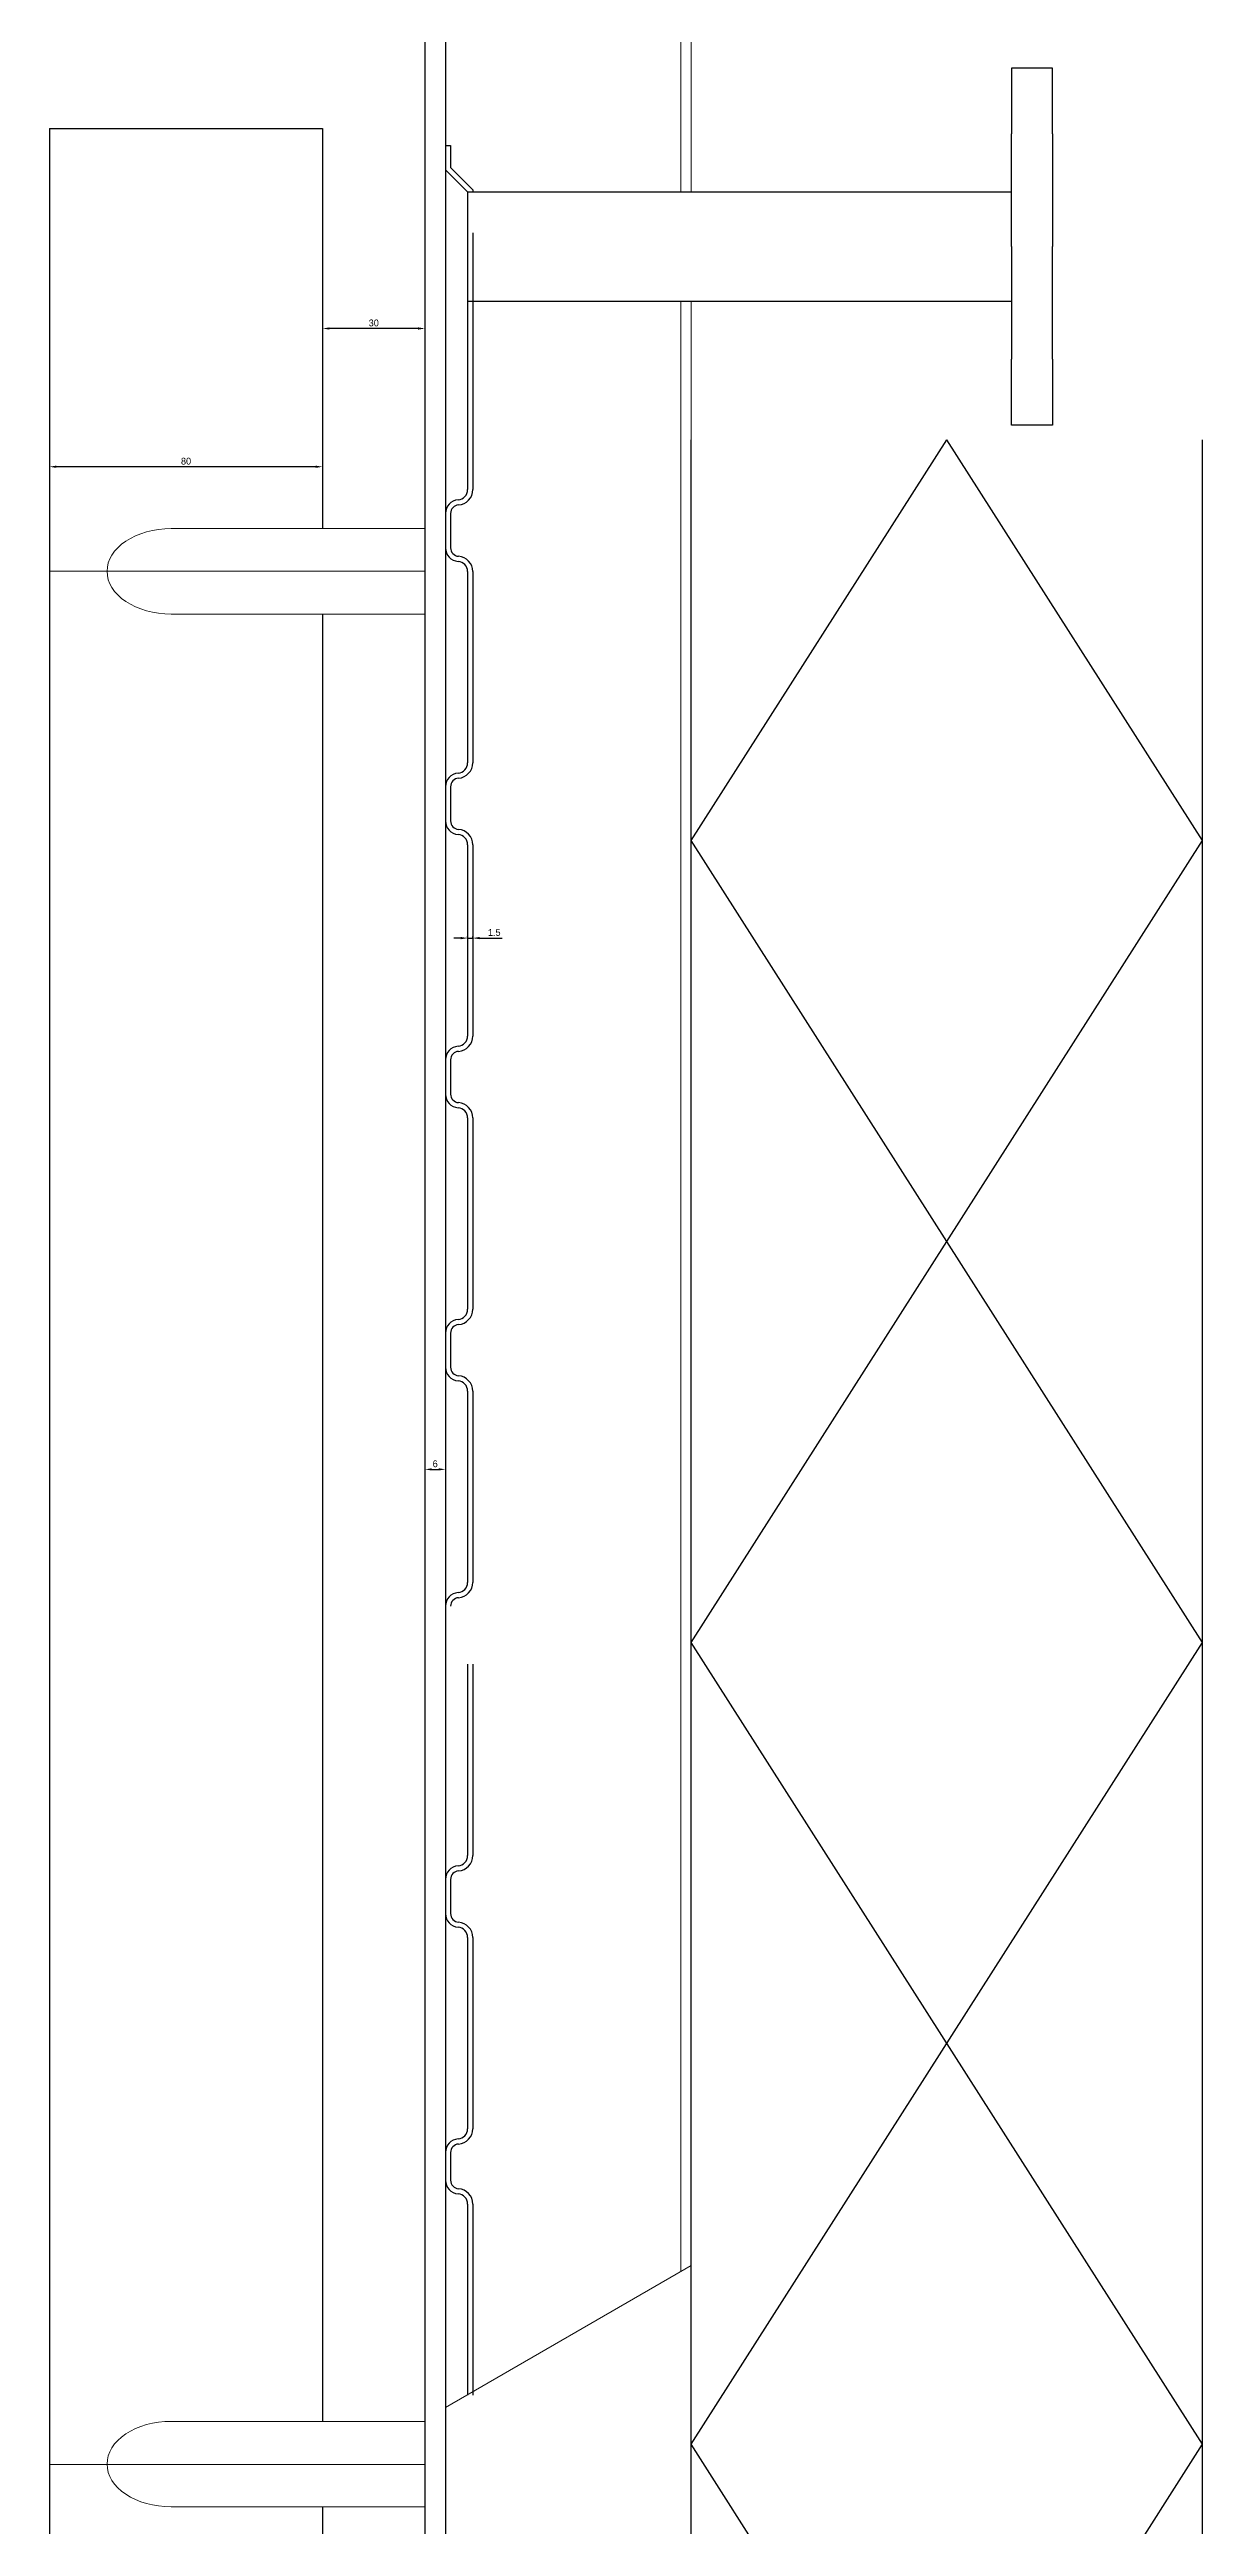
# Model space of a CAD drawing. Extents: x 3128319 to 3130044, y -520700 to -516750.
# Drawn here: x 3129706 to 3130044, y -519504 to -518779 of the extents above; entities that cross this region are included whole.
import ezdxf

# ---------------------------------------------------------------- set-up
doc = ezdxf.new("R2010")
doc.units = 0
doc.header["$LTSCALE"] = 1000
doc.linetypes.add('CENTER2', pattern=[28.575, 19.05, -3.175, 3.175, -3.175])
doc.layers.add('CC', color=7, linetype='Continuous', lineweight=13)
doc.layers.add('ZX', color=6, linetype='CENTER2', lineweight=13)
doc.dimstyles.new('ISO-25', dxfattribs={"dimtxt": 2.5, "dimasz": 2.5, "dimexe": 1.25, "dimexo": 0.625, "dimtad": 1, "dimdsep": 46, "dimtxsty": 'Standard', "dimcen": 2.5, "dimadec": 0, "dimazin": 0, "dimtfac": 1, "dimtmove": 0, "dimatfit": 3, "dimfxl": 1, "dimarcsym": 0})

# ---------------------------------------------------------------- blocks, each defined once
blk = doc.blocks.new('*D4')
at = {"color": 0, "lineweight": -2}
for p, q in [((3129826.33, -519038.76), (3129824.33, -519038.76)), ((3129828.33, -519038.81), (3129828.33, -519038.26)), ((3129828.33, -519038.76), (3129829.83, -519038.76)), ((3129829.83, -519038.81), (3129829.83, -519038.26)), ((3129831.83, -519038.76), (3129838.41, -519038.76))]:
    blk.add_line(p, q, dxfattribs=at)
at = {"color": 0}
for points in [[(3129826.33, -519038.43), (3129826.33, -519039.09), (3129828.33, -519038.76)], [(3129831.83, -519038.43), (3129831.83, -519039.09), (3129829.83, -519038.76)]]:
    blk.add_solid(points, dxfattribs=at)
at = {"layer": 'DEFPOINTS', "color": 0}
for p in [(3129828.33, -519039.43), (3129829.83, -519038.76), (3129829.83, -519039.43)]:
    blk.add_point(p, dxfattribs=at)
at = {"color": 0, "insert": (3129836.12, -519037.13), "char_height": 2, "attachment_point": 5}
blk.add_mtext('1.5', dxfattribs=at)
blk = doc.blocks.new('*D3')
at = {"color": 0, "lineweight": -2}
for p, q in [((3129705.83, -518900.18), (3129705.83, -518901.22)), ((3129783.83, -518900.72), (3129707.83, -518900.72)), ((3129785.83, -518900.18), (3129785.83, -518901.22))]:
    blk.add_line(p, q, dxfattribs=at)
at = {"color": 0}
for points in [[(3129707.83, -518900.39), (3129707.83, -518901.05), (3129705.83, -518900.72)], [(3129783.83, -518900.39), (3129783.83, -518901.05), (3129785.83, -518900.72)]]:
    blk.add_solid(points, dxfattribs=at)
at = {"layer": 'DEFPOINTS', "color": 0}
for p in [(3129705.83, -518899.55), (3129705.83, -518900.72), (3129785.83, -518899.55)]:
    blk.add_point(p, dxfattribs=at)
at = {"color": 0, "insert": (3129745.83, -518899.1), "char_height": 2, "attachment_point": 5}
blk.add_mtext('80', dxfattribs=at)
blk = doc.blocks.new('*D2')
at = {"color": 0, "lineweight": -2}
for p, q in [((3129785.83, -518842.26), (3129785.83, -518860.74)), ((3129815.83, -518842.26), (3129815.83, -518860.74)), ((3129813.83, -518860.24), (3129787.83, -518860.24))]:
    blk.add_line(p, q, dxfattribs=at)
at = {"color": 0}
for points in [[(3129787.83, -518859.91), (3129787.83, -518860.57), (3129785.83, -518860.24)], [(3129813.83, -518859.91), (3129813.83, -518860.57), (3129815.83, -518860.24)]]:
    blk.add_solid(points, dxfattribs=at)
at = {"layer": 'DEFPOINTS', "color": 0}
for p in [(3129785.83, -518841.63), (3129815.83, -518841.63), (3129785.83, -518860.24)]:
    blk.add_point(p, dxfattribs=at)
at = {"color": 0, "insert": (3129800.83, -518858.62), "char_height": 2, "attachment_point": 5}
blk.add_mtext('30', dxfattribs=at)
blk = doc.blocks.new('*D1')
at = {"color": 0, "lineweight": -2}
for p, q in [((3129815.83, -519193.72), (3129815.83, -519193.84)), ((3129817.83, -519194.34), (3129819.83, -519194.34)), ((3129821.83, -519193.72), (3129821.83, -519193.84))]:
    blk.add_line(p, q, dxfattribs=at)
at = {"color": 0}
for points in [[(3129817.83, -519194.01), (3129817.83, -519194.68), (3129815.83, -519194.34)], [(3129819.83, -519194.01), (3129819.83, -519194.68), (3129821.83, -519194.34)]]:
    blk.add_solid(points, dxfattribs=at)
at = {"layer": 'DEFPOINTS', "color": 0}
for p in [(3129815.83, -519194.34), (3129821.83, -519194.34), (3129821.83, -519194.34)]:
    blk.add_point(p, dxfattribs=at)
at = {"color": 0, "insert": (3129818.83, -519192.72), "char_height": 2, "attachment_point": 5}
blk.add_mtext('6', dxfattribs=at)
blk = doc.blocks.new('bbw')
at = {"color": 3, "linetype": 'Continuous'}
for p, q in [((0, -399.06), (0, 422.72)), ((149.79, -399.06), (149.79, 422.72))]:
    blk.add_line(p, q, dxfattribs=at)
at = {"color": 3}
for p, q in [((0, 305.33), (74.89, 422.72)), ((149.79, 305.33), (74.89, 422.72)), ((0, 70.53), (149.79, 305.33)), ((149.79, 70.53), (0, 305.33)), ((0, -164.26), (149.79, 70.53)), ((149.79, -164.26), (0, 70.53)), ((0, -399.06), (149.79, -164.26)), ((149.79, -399.06), (0, -164.26))]:
    blk.add_line(p, q, dxfattribs=at)

msp = doc.modelspace()

# ---------------------------------------------------------------- linework, layer by layer
at = {"ltscale": 10}
for p, q in [((3129815.831, -518746.632), (3129815.831, -519533.364)), ((3129821.831, -518746.632), (3129821.831, -519531.808)), ((3129705.831, -518801.632), (3129705.831, -519724.362)), ((3129705.831, -518801.632), (3129785.831, -518801.632)), ((3129785.831, -518801.632), (3129785.831, -518918.851)), ((3129785.831, -518943.851), (3129785.831, -519473.128)), ((3129785.831, -519498.128), (3129785.831, -519616.632))]:
    msp.add_line(p, q, dxfattribs=at)
at = {"color": 1}
for p, q in [((3129999.628, -518783.998), (3129987.628, -518783.998)), ((3129987.628, -518783.998), (3129987.628, -518803.253)), ((3129999.628, -518803.253), (3129999.628, -518783.998)), ((3129821.831, -518806.632), (3129823.331, -518806.632)), ((3129823.331, -518806.632), (3129823.331, -518813.132)), ((3129987.628, -518836.253), (3129987.628, -518803.253)), ((3129999.628, -518803.253), (3129999.628, -518836.253)), ((3129821.831, -518813.753), (3129828.331, -518820.253)), ((3129823.331, -518813.132), (3129829.831, -518819.632)), ((3129828.331, -518820.253), (3129828.331, -518871.432)), ((3129828.331, -518820.253), (3129934.831, -518820.253)), ((3129829.831, -518819.632), (3129829.831, -518820.253)), ((3129829.831, -518819.632), (3129829.831, -518820.253)), ((3129934.831, -518820.253), (3129987.628, -518820.253)), ((3129829.831, -518832.253), (3129829.831, -518907.432)), ((3129987.628, -518836.253), (3129987.628, -518869.253)), ((3129999.628, -518869.253), (3129999.628, -518836.253)), ((3129828.331, -518851.432), (3129828.331, -518907.432)), ((3129828.331, -518852.253), (3129987.628, -518852.253)), ((3129987.628, -518888.508), (3129987.628, -518869.253)), ((3129999.628, -518869.253), (3129999.628, -518888.508)), ((3129999.628, -518888.508), (3129987.628, -518888.508)), ((3129823.331, -518914.414), (3129823.331, -518924.449)), ((3129828.331, -518931.432), (3129828.331, -518987.432)), ((3129829.831, -518931.432), (3129829.831, -518987.432)), ((3129821.831, -518993.43), (3129821.831, -519002.5)), ((3129823.331, -518994.414), (3129823.331, -519004.449)), ((3129828.331, -519011.432), (3129828.331, -519067.432)), ((3129829.831, -519011.432), (3129829.831, -519067.432)), ((3129821.831, -519073.43), (3129821.831, -519082.5)), ((3129823.331, -519074.414), (3129823.331, -519084.449)), ((3129828.331, -519091.432), (3129828.331, -519147.432)), ((3129829.831, -519091.432), (3129829.831, -519147.432)), ((3129821.831, -519153.43), (3129821.831, -519162.5)), ((3129823.331, -519154.414), (3129823.331, -519164.449)), ((3129828.331, -519171.432), (3129828.331, -519227.432)), ((3129829.831, -519171.432), (3129829.831, -519227.432)), ((3129821.831, -519233.43), (3129821.831, -519242.5)), ((3129828.331, -519251.432), (3129828.331, -519307.432)), ((3129829.831, -519251.432), (3129829.831, -519307.432)), ((3129821.831, -519313.43), (3129821.831, -519322.5)), ((3129823.331, -519314.414), (3129823.331, -519324.449)), ((3129828.331, -519331.432), (3129828.331, -519387.432)), ((3129829.831, -519331.432), (3129829.831, -519387.432)), ((3129821.831, -519393.43), (3129821.831, -519402.5)), ((3129823.331, -519394.414), (3129823.331, -519402.5)), ((3129828.331, -519409.482), (3129828.331, -519465.482)), ((3129829.831, -519409.482), (3129829.831, -519465.482))]:
    msp.add_line(p, q, dxfattribs=at)
at = {"lineweight": 15}
for p, q in [((3129741.509, -518918.851), (3129815.831, -518918.851)), ((3129741.509, -518943.851), (3129815.831, -518943.851)), ((3129821.831, -519469.092), (3129893.831, -519427.523)), ((3129741.509, -519473.128), (3129815.831, -519473.128)), ((3129741.509, -519498.128), (3129815.831, -519498.128))]:
    msp.add_line(p, q, dxfattribs=at)
at = {"color": 1}
for centre, radius, start, end in [((3129825.331, -518907.432), 3, 274.096044, 0), ((3129825.331, -518907.432), 4.5, 274.096044, 0), ((3129825.831, -518914.414), 4, 94.096044, 180), ((3129825.831, -518914.414), 2.5, 94.096044, 180), ((3129825.831, -518924.449), 4, 180, 265.903956), ((3129825.831, -518924.449), 2.5, 180, 265.903956), ((3129825.331, -518931.432), 3, 0, 85.903956), ((3129825.331, -518931.432), 4.5, 0, 85.903956), ((3129825.331, -518987.432), 3, 274.096044, 0), ((3129825.331, -518987.432), 4.5, 274.096044, 0), ((3129825.831, -518994.414), 4, 94.096044, 180), ((3129825.831, -518994.414), 2.5, 94.096044, 180), ((3129825.831, -519004.449), 4, 180, 265.903956), ((3129825.831, -519004.449), 2.5, 180, 265.903956), ((3129825.331, -519011.432), 3, 0, 85.903956), ((3129825.331, -519011.432), 4.5, 0, 85.903956), ((3129825.331, -519067.432), 3, 274.096044, 0), ((3129825.331, -519067.432), 4.5, 274.096044, 0), ((3129825.831, -519074.414), 4, 94.096044, 180), ((3129825.831, -519074.414), 2.5, 94.096044, 180), ((3129825.831, -519084.449), 4, 180, 265.903956), ((3129825.831, -519084.449), 2.5, 180, 265.903956), ((3129825.331, -519091.432), 3, 0, 85.903956), ((3129825.331, -519091.432), 4.5, 0, 85.903956), ((3129825.331, -519147.432), 3, 274.096044, 0), ((3129825.331, -519147.432), 4.5, 274.096044, 0), ((3129825.831, -519154.414), 4, 94.096044, 180), ((3129825.831, -519154.414), 2.5, 94.096044, 180), ((3129825.831, -519164.449), 4, 180, 265.903956), ((3129825.831, -519164.449), 2.5, 180, 265.903956), ((3129825.331, -519171.432), 3, 0, 85.903956), ((3129825.331, -519171.432), 4.5, 0, 85.903956), ((3129825.331, -519227.432), 3, 274.096044, 0), ((3129825.331, -519227.432), 4.5, 274.096044, 0), ((3129825.831, -519234.414), 4, 94.096044, 180), ((3129825.831, -519234.414), 2.5, 94.096044, 180), ((3129825.331, -519307.432), 3, 274.096044, 0), ((3129825.331, -519307.432), 4.5, 274.096044, 0), ((3129825.831, -519314.414), 4, 94.096044, 180), ((3129825.831, -519314.414), 2.5, 94.096044, 180), ((3129825.831, -519324.449), 4, 180, 265.903956), ((3129825.831, -519324.449), 2.5, 180, 265.903956), ((3129825.331, -519331.432), 3, 0, 85.903956), ((3129825.331, -519331.432), 4.5, 0, 85.903956), ((3129825.331, -519387.432), 3, 274.096044, 0), ((3129825.331, -519387.432), 4.5, 274.096044, 0), ((3129825.831, -519394.414), 4, 94.096044, 180), ((3129825.831, -519394.414), 2.5, 94.096044, 180), ((3129825.831, -519402.5), 4, 180, 265.903956), ((3129825.831, -519402.5), 2.5, 180, 265.903956), ((3129825.331, -519409.482), 3, 0, 85.903956), ((3129825.331, -519409.482), 4.5, 0, 85.903956)]:
    msp.add_arc(centre, radius, start, end, dxfattribs=at)
at = {"lineweight": 15, "extrusion": (0, 0, -1)}
for centre in [(3129741.509, -518931.196), (3129741.509, -519485.474)]:
    msp.add_ellipse(centre, major_axis=(-18.776, 0), ratio=0.657494, start_param=-0.0125278, end_param=1.5707963, dxfattribs=at)
at = {"lineweight": 15}
for centre in [(3129741.509, -518931.506), (3129741.509, -519485.783)]:
    msp.add_ellipse(centre, major_axis=(18.776, 0), ratio=0.657494, start_param=3.1290649, end_param=4.712389, dxfattribs=at)
at = {"layer": 'CC'}
for p, q in [((3129890.831, -518768.526), (3129890.831, -518820.253)), ((3129893.831, -518769.33), (3129893.831, -518820.253)), ((3129890.831, -518852.253), (3129890.831, -519429.255)), ((3129893.831, -518852.253), (3129893.831, -519662.566))]:
    msp.add_line(p, q, dxfattribs=at)
at = {"layer": 'ZX', "lineweight": 15, "ltscale": 5}
for p, q in [((3129705.831, -518931.351), (3129815.831, -518931.351)), ((3129705.831, -519485.783), (3129815.831, -519485.783))]:
    msp.add_line(p, q, dxfattribs=at)

# ---------------------------------------------------------------- block references
msp.add_blockref('bbw', (3129893.831, -519315.551))

# ---------------------------------------------------------------- dimensions: what is measured, and where the dimension line sits
at = {"ltscale": 10}
for base, p1, p2, picture, middle in [((3129785.831, -518860.241), (3129815.831, -518841.632), (3129785.831, -518841.632), '*D2', (3129800.831, -518858.616)), ((3129705.831, -518900.721), (3129785.831, -518899.553), (3129705.831, -518899.553), '*D3', (3129745.831, -518899.096)), ((3129829.831, -519038.759), (3129828.331, -519039.432), (3129829.831, -519039.432), '*D4', (3129836.122, -519037.134)), ((3129821.831, -519194.343), (3129815.831, -519194.343), (3129821.831, -519194.343), '*D1', (3129818.831, -519192.718))]:
    dim = msp.add_linear_dim(base=base, p1=p1, p2=p2, dimstyle='ISO-25', override={"dimtxt": 2, "dimasz": 2, "dimexe": 0.5}, dxfattribs=at)
    dim.commit()
    dim.dimension.update_dxf_attribs({"geometry": picture, "text_midpoint": middle})

doc.saveas('drawing.dxf')
